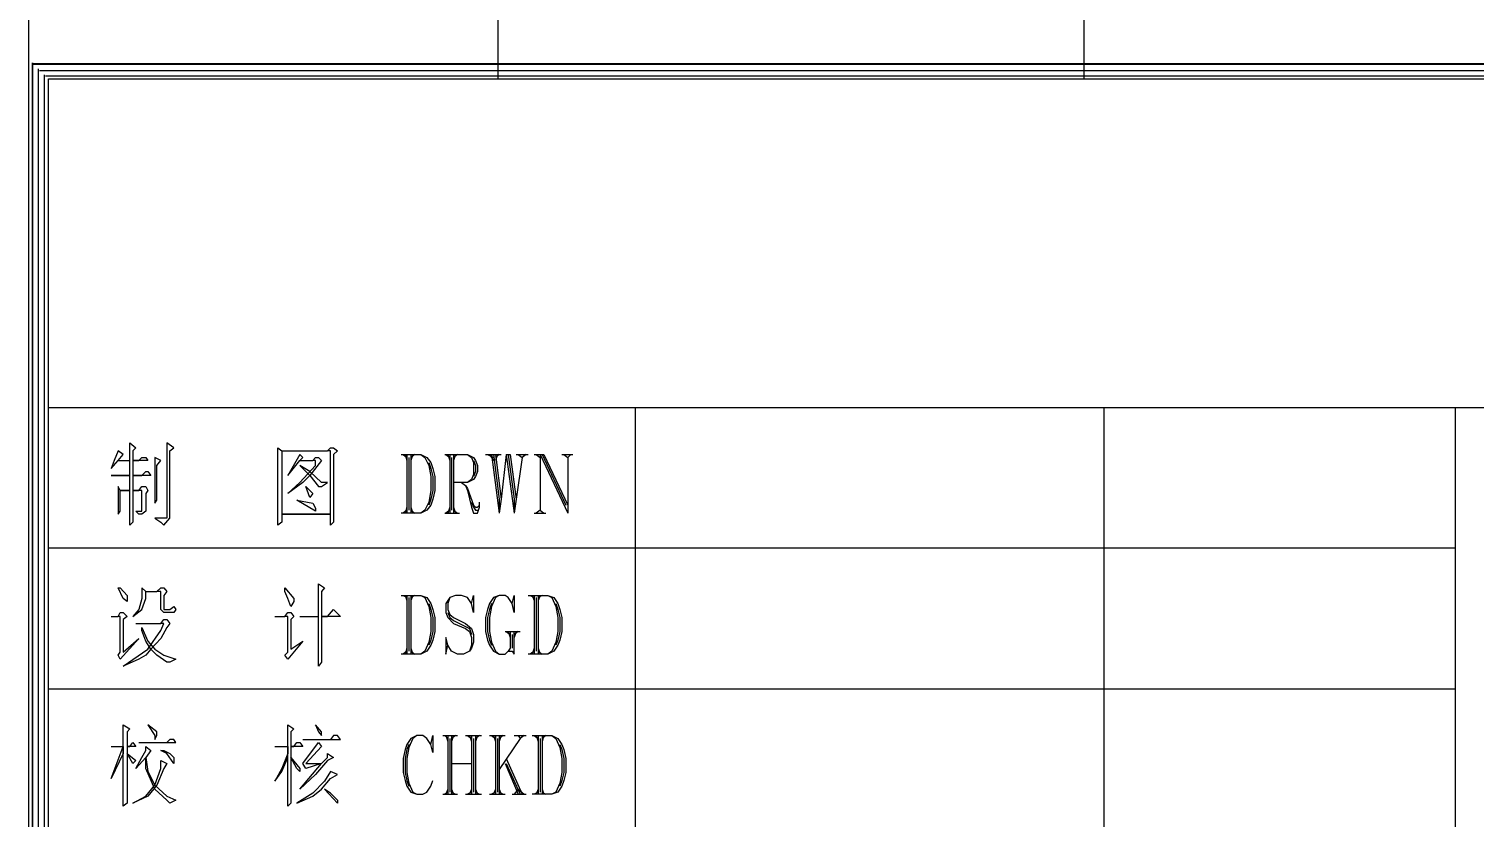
# Model space of a CAD drawing. Extents: x 0 to 594, y 0 to 841.
# Drawn here: x 403.1 to 464.8, y 29.5 to 63.2 of the extents above; entities that cross this region are included whole.
import ezdxf

# ---------------------------------------------------------------- set-up
doc = ezdxf.new("R2010")
doc.units = 0
doc.header["$LTSCALE"] = 3
doc.header["$MEASUREMENT"] = 0
doc.layers.add('2', color=253, linetype='CONTINUOUS')
doc.layers.add('BORDER', color=7, linetype='CONTINUOUS')

msp = doc.modelspace()

# ---------------------------------------------------------------- linework, layer by layer
at = {"layer": '2', "color": 122}
for p, q in [((403.108, 11.008), (403.108, 409.855)), ((423.108, 409.855), (423.108, 61.016)), ((448.108, 61.016), (448.108, 409.855))]:
    msp.add_line(p, q, dxfattribs=at)
at = {"layer": 'BORDER', "color": 122}
for p, q in [((403.256, 11.008), (403.256, 61.711)), ((403.256, 61.711), (403.256, 11.008)), ((403.256, 61.693), (582.992, 61.693)), ((582.992, 61.651), (403.256, 61.651)), ((403.51, 10.603), (403.51, 61.457)), ((403.566, 61.397), (582.992, 61.397)), ((403.764, 61.203), (403.764, 10.857)), ((582.992, 61.143), (403.82, 61.143)), ((403.933, 61.034), (403.933, 11.026)), ((582.992, 61.016), (403.947, 61.016)), ((582.992, 47), (403.947, 47)), ((428.972, 11.008), (428.972, 47)), ((448.958, 47), (448.958, 11.008)), ((463.948, 11.008), (463.948, 47)), ((406.911, 45.179), (406.742, 44.756)), ((407.123, 45.01), (406.911, 45.179)), ((407.419, 45.518), (407.673, 45.306)), ((407.419, 44.756), (407.419, 45.518)), ((407.673, 45.306), (407.546, 45.179)), ((407.546, 45.179), (407.546, 44.756)), ((408.986, 45.518), (408.986, 42.3)), ((409.282, 45.306), (408.986, 45.518)), ((409.113, 45.179), (409.282, 45.306)), ((409.113, 42.3), (409.113, 45.179)), ((413.728, 42.004), (413.728, 45.306)), ((413.728, 45.306), (413.898, 45.179)), ((413.898, 45.179), (413.898, 42.131)), ((413.898, 45.179), (415.845, 45.179)), ((415.845, 45.179), (415.972, 45.306)), ((415.972, 45.179), (415.845, 45.179)), ((415.972, 45.306), (416.099, 45.306)), ((415.972, 42.469), (415.972, 45.179)), ((416.099, 45.306), (416.269, 45.179)), ((416.269, 45.179), (416.099, 45.01)), ((406.615, 44.417), (406.911, 44.756)), ((406.742, 44.756), (406.615, 44.417)), ((406.911, 44.756), (407.123, 45.01)), ((406.911, 44.756), (407.419, 44.756)), ((407.419, 44.121), (407.419, 44.756)), ((407.546, 44.756), (407.546, 44.121)), ((408.181, 44.756), (407.546, 44.756)), ((407.546, 44.756), (407.8, 44.756)), ((407.8, 44.756), (407.927, 44.883)), ((407.927, 44.883), (408.097, 44.883)), ((408.097, 44.883), (408.181, 44.756)), ((408.478, 44.883), (408.478, 42.935)), ((408.732, 44.756), (408.478, 44.883)), ((408.562, 44.544), (408.732, 44.756)), ((408.562, 43.062), (408.562, 44.544)), ((414.66, 45.01), (414.152, 44.121)), ((414.152, 44.121), (414.66, 44.756)), ((414.787, 44.883), (414.66, 45.01)), ((414.66, 44.756), (414.787, 44.883)), ((414.66, 44.756), (415.21, 44.756)), ((414.66, 43.824), (415.337, 44.544)), ((414.66, 44.544), (415.083, 44.121)), ((415.083, 44.29), (414.66, 44.544)), ((415.591, 44.756), (415.083, 44.121)), ((415.21, 44.756), (415.337, 44.883)), ((415.337, 44.756), (415.21, 44.756)), ((415.337, 44.883), (415.464, 44.883)), ((415.337, 44.544), (415.337, 44.756)), ((415.464, 44.883), (415.591, 44.756)), ((416.099, 45.01), (416.099, 42.131)), ((418.979, 45.01), (419.826, 45.01)), ((419.064, 45.01), (419.233, 44.883)), ((419.148, 45.01), (419.233, 44.756)), ((419.233, 45.01), (419.233, 42.512)), ((419.318, 44.883), (419.318, 42.639)), ((419.402, 45.01), (419.402, 42.512)), ((419.572, 45.01), (419.402, 44.883)), ((419.487, 45.01), (419.402, 44.756)), ((419.826, 45.01), (419.995, 44.883)), ((419.826, 45.01), (420.08, 44.883)), ((419.995, 44.883), (420.164, 44.544)), ((420.08, 44.883), (420.249, 44.671)), ((420.164, 44.671), (420.249, 44.417)), ((420.164, 44.544), (420.249, 44.078)), ((420.249, 44.671), (420.334, 44.417)), ((420.249, 44.417), (420.334, 44.078)), ((420.334, 44.417), (420.419, 44.078)), ((420.842, 45.01), (421.816, 45.01)), ((420.884, 45.01), (421.054, 44.883)), ((420.969, 45.01), (421.054, 44.756)), ((421.054, 45.01), (421.054, 42.512)), ((421.138, 44.883), (421.138, 42.639)), ((421.223, 45.01), (421.223, 42.512)), ((421.392, 45.01), (421.223, 44.883)), ((421.308, 45.01), (421.223, 44.756)), ((421.816, 45.01), (421.985, 44.883)), ((421.816, 45.01), (422.07, 44.883)), ((421.985, 44.883), (422.07, 44.671)), ((422.07, 44.883), (422.155, 44.756)), ((422.07, 44.756), (422.155, 44.544)), ((422.07, 44.671), (422.07, 44.163)), ((422.155, 44.756), (422.239, 44.544)), ((422.155, 44.544), (422.155, 44.29)), ((422.239, 44.544), (422.239, 44.29)), ((422.578, 45.01), (423.256, 45.01)), ((422.663, 45.01), (422.917, 44.883)), ((422.747, 45.01), (422.917, 44.756)), ((422.832, 45.01), (423.171, 42.512)), ((422.917, 45.01), (423.171, 43.105)), ((423.001, 45.01), (423.256, 43.105)), ((423.171, 45.01), (423.001, 44.883)), ((423.086, 45.01), (423.001, 44.756)), ((423.467, 45.01), (423.256, 43.105)), ((423.467, 45.01), (423.806, 42.512)), ((423.467, 45.01), (423.637, 45.01)), ((423.552, 45.01), (423.806, 43.105)), ((423.637, 45.01), (423.891, 43.105)), ((423.891, 45.01), (424.399, 45.01)), ((424.145, 44.883), (423.891, 43.105)), ((423.975, 45.01), (424.145, 44.883)), ((424.314, 45.01), (424.145, 44.883)), ((424.653, 45.01), (425.076, 45.01)), ((424.738, 45.01), (424.907, 44.883)), ((424.907, 45.01), (426.093, 42.512)), ((424.907, 45.01), (424.907, 42.639)), ((424.992, 45.01), (426.008, 42.851)), ((425.076, 45.01), (426.093, 42.851)), ((425.839, 45.01), (426.304, 45.01)), ((425.923, 45.01), (426.093, 44.883)), ((426.22, 45.01), (426.093, 44.883)), ((426.093, 44.883), (426.093, 42.512)), ((406.615, 44.121), (407.419, 44.121)), ((407.419, 44.121), (406.615, 44.121)), ((407.419, 43.486), (407.419, 44.121)), ((407.546, 44.121), (407.546, 43.486)), ((408.308, 44.121), (407.546, 44.121)), ((407.546, 44.121), (407.927, 44.121)), ((407.927, 44.121), (408.097, 44.29)), ((408.097, 44.29), (408.181, 44.29)), ((408.181, 44.29), (408.308, 44.121)), ((414.152, 43.359), (414.66, 43.824)), ((414.787, 43.824), (414.152, 43.359)), ((415.083, 44.121), (414.787, 43.824)), ((415.591, 43.824), (415.083, 44.29)), ((415.083, 44.121), (415.464, 43.655)), ((415.845, 43.824), (415.591, 43.824)), ((415.591, 43.655), (415.845, 43.824)), ((420.249, 44.078), (420.249, 43.486)), ((420.334, 44.078), (420.334, 43.486)), ((420.419, 44.078), (420.419, 43.486)), ((421.816, 43.824), (421.223, 43.824)), ((421.562, 43.824), (421.731, 43.697)), ((421.985, 43.951), (421.816, 43.824)), ((422.07, 43.951), (421.816, 43.824)), ((422.07, 44.163), (421.985, 43.951)), ((422.155, 44.29), (422.07, 44.078)), ((422.155, 44.078), (422.07, 43.951)), ((422.239, 44.29), (422.155, 44.078)), ((406.911, 43.655), (406.911, 42.469)), ((406.996, 43.486), (406.911, 43.655)), ((406.996, 43.486), (407.419, 43.486)), ((406.996, 42.596), (406.996, 43.486)), ((407.419, 43.486), (406.996, 43.486)), ((407.419, 42.004), (407.419, 43.486)), ((407.546, 43.486), (407.546, 42.131)), ((407.927, 43.486), (407.546, 43.486)), ((407.546, 43.486), (407.8, 43.486)), ((407.8, 43.486), (407.927, 43.655)), ((407.927, 43.655), (408.097, 43.655)), ((407.927, 42.596), (407.927, 43.486)), ((408.097, 43.655), (408.181, 43.486)), ((408.181, 43.486), (408.097, 43.359)), ((408.097, 43.359), (408.097, 42.596)), ((415.083, 43.189), (414.914, 43.655)), ((414.914, 43.655), (415.21, 43.359)), ((415.21, 43.359), (415.083, 43.189)), ((415.464, 43.655), (415.591, 43.655)), ((420.249, 43.486), (420.164, 42.978)), ((420.334, 43.486), (420.249, 43.105)), ((420.419, 43.486), (420.334, 43.105)), ((421.731, 43.697), (421.816, 43.57)), ((421.731, 43.697), (421.816, 43.486)), ((421.816, 43.57), (422.07, 42.851)), ((421.816, 43.486), (421.985, 42.766)), ((406.911, 42.469), (406.996, 42.596)), ((407.673, 42.596), (407.927, 42.596)), ((407.8, 42.469), (407.673, 42.596)), ((408.097, 42.596), (407.927, 42.469)), ((408.478, 42.935), (408.562, 43.062)), ((415.337, 42.596), (414.533, 43.062)), ((414.533, 43.062), (415.21, 42.935)), ((415.21, 42.935), (415.337, 42.723)), ((415.337, 42.723), (415.337, 42.596)), ((419.233, 42.639), (419.064, 42.512)), ((419.233, 42.766), (419.148, 42.512)), ((419.402, 42.766), (419.487, 42.512)), ((419.402, 42.639), (419.572, 42.512)), ((419.995, 42.639), (419.826, 42.512)), ((420.08, 42.639), (419.826, 42.512)), ((420.164, 42.978), (419.995, 42.639)), ((420.249, 42.851), (420.08, 42.639)), ((420.249, 43.105), (420.164, 42.851)), ((420.334, 43.105), (420.249, 42.851)), ((421.054, 42.639), (420.884, 42.512)), ((421.054, 42.766), (420.969, 42.512)), ((421.223, 42.766), (421.308, 42.512)), ((421.223, 42.639), (421.392, 42.512)), ((421.985, 42.978), (422.07, 42.766)), ((421.985, 42.766), (422.07, 42.512)), ((422.07, 42.851), (422.155, 42.766)), ((422.07, 42.766), (422.155, 42.639)), ((422.155, 42.766), (422.239, 42.766)), ((422.155, 42.639), (422.239, 42.639)), ((422.239, 42.766), (422.324, 42.851)), ((422.239, 42.512), (422.324, 42.766)), ((422.324, 42.766), (422.324, 42.978)), ((423.256, 43.105), (423.171, 42.512)), ((423.171, 43.105), (423.171, 42.512)), ((423.891, 43.105), (423.806, 42.512)), ((423.806, 43.105), (423.806, 42.512)), ((424.907, 42.639), (424.738, 42.512)), ((424.907, 42.639), (425.076, 42.512)), ((407.546, 42.131), (407.419, 42.004)), ((407.927, 42.469), (407.8, 42.469)), ((408.478, 42.3), (408.732, 42.131)), ((408.986, 42.3), (408.478, 42.3)), ((408.732, 42.131), (408.859, 42.004)), ((408.859, 42.004), (409.113, 42.3)), ((413.898, 42.131), (413.728, 42.004)), ((413.898, 42.469), (415.972, 42.469)), ((415.972, 42.469), (413.898, 42.469)), ((415.972, 42.004), (415.972, 42.469)), ((416.099, 42.131), (415.972, 42.004)), ((419.826, 42.512), (418.979, 42.512)), ((420.842, 42.512), (421.477, 42.512)), ((422.07, 42.512), (422.239, 42.512)), ((424.653, 42.512), (425.161, 42.512)), ((403.947, 41.03), (463.948, 41.03)), ((415.464, 39.505), (415.718, 39.336)), ((415.464, 38.108), (415.464, 39.505)), ((407.123, 38.87), (406.911, 39.336)), ((406.911, 39.336), (406.996, 39.336)), ((406.996, 39.336), (407.292, 38.997)), ((407.292, 38.743), (407.123, 38.87)), ((407.292, 38.997), (407.292, 38.743)), ((407.927, 38.87), (407.8, 38.404)), ((407.927, 39.336), (407.927, 38.87)), ((408.097, 39.167), (407.927, 39.336)), ((407.927, 38.404), (408.097, 38.87)), ((408.097, 39.167), (408.562, 39.167)), ((408.097, 38.87), (408.097, 39.167)), ((408.562, 39.167), (408.732, 39.336)), ((408.732, 39.167), (408.562, 39.167)), ((408.732, 39.336), (408.859, 39.336)), ((408.732, 38.404), (408.732, 39.167)), ((408.859, 39.336), (408.986, 39.167)), ((408.986, 39.167), (408.859, 38.997)), ((408.859, 38.997), (408.859, 38.404)), ((414.025, 39.167), (414.025, 39.336)), ((414.025, 39.336), (414.406, 38.87)), ((414.152, 38.87), (414.025, 39.167)), ((414.279, 38.531), (414.152, 38.87)), ((414.406, 38.87), (414.406, 38.743)), ((415.718, 39.336), (415.591, 39.167)), ((415.591, 39.167), (415.591, 38.108)), ((418.979, 38.997), (419.826, 38.997)), ((419.064, 38.997), (419.233, 38.913)), ((419.148, 38.997), (419.233, 38.786)), ((419.233, 38.997), (419.233, 36.499)), ((419.318, 38.913), (419.318, 36.626)), ((419.572, 38.997), (419.402, 38.913)), ((419.487, 38.997), (419.402, 38.786)), ((419.402, 38.997), (419.402, 36.499)), ((419.826, 38.997), (419.995, 38.913)), ((419.826, 38.997), (420.08, 38.913)), ((419.995, 38.913), (420.164, 38.531)), ((420.08, 38.913), (420.249, 38.658)), ((421.054, 38.913), (420.884, 38.658)), ((421.054, 38.913), (420.969, 38.658)), ((421.308, 38.997), (421.054, 38.913)), ((421.562, 38.997), (421.308, 38.997)), ((421.816, 38.913), (421.562, 38.997)), ((421.985, 38.658), (421.816, 38.913)), ((421.985, 38.658), (422.07, 38.997)), ((422.07, 38.997), (422.07, 38.277)), ((422.917, 38.913), (422.747, 38.658)), ((423.001, 38.913), (422.832, 38.531)), ((423.171, 38.997), (422.917, 38.913)), ((423.171, 38.997), (423.001, 38.913)), ((423.425, 38.997), (423.171, 38.997)), ((423.552, 38.913), (423.425, 38.997)), ((423.721, 38.658), (423.552, 38.913)), ((423.721, 38.658), (423.806, 38.997)), ((423.806, 38.997), (423.806, 38.277)), ((424.399, 38.997), (425.246, 38.997)), ((424.484, 38.997), (424.653, 38.913)), ((424.568, 38.997), (424.653, 38.786)), ((424.653, 38.997), (424.653, 36.499)), ((424.738, 38.913), (424.738, 36.626)), ((424.992, 38.997), (424.822, 38.913)), ((424.907, 38.997), (424.822, 38.786)), ((424.822, 38.997), (424.822, 36.499)), ((425.246, 38.997), (425.415, 38.913)), ((425.246, 38.997), (425.5, 38.913)), ((425.415, 38.913), (425.584, 38.531)), ((425.5, 38.913), (425.669, 38.658)), ((406.911, 38.108), (406.996, 38.277)), ((406.996, 38.277), (407.123, 38.277)), ((407.123, 38.277), (407.292, 38.108)), ((407.546, 38.108), (407.927, 38.404)), ((407.8, 38.404), (407.546, 38.108)), ((408.859, 38.277), (408.732, 38.404)), ((408.859, 38.404), (409.113, 38.404)), ((409.282, 38.277), (408.859, 38.277)), ((409.113, 38.404), (409.282, 38.531)), ((409.282, 38.531), (409.367, 38.404)), ((409.367, 38.404), (409.282, 38.277)), ((414.025, 38.108), (414.152, 38.277)), ((414.152, 38.277), (414.279, 38.277)), ((414.406, 38.743), (414.279, 38.531)), ((414.279, 38.277), (414.406, 38.108)), ((415.845, 38.108), (416.099, 38.404)), ((416.099, 38.404), (416.396, 38.108)), ((420.164, 38.658), (420.249, 38.404)), ((420.164, 38.531), (420.249, 38.066)), ((420.249, 38.658), (420.334, 38.404)), ((420.249, 38.404), (420.334, 38.066)), ((420.334, 38.404), (420.419, 38.066)), ((420.884, 38.658), (420.884, 38.277)), ((420.884, 38.277), (420.969, 38.066)), ((420.969, 38.658), (420.969, 38.404)), ((420.969, 38.404), (421.054, 38.193)), ((420.969, 38.277), (421.054, 38.066)), ((422.07, 38.277), (421.985, 38.658)), ((422.663, 38.404), (422.578, 38.066)), ((422.747, 38.658), (422.663, 38.404)), ((422.747, 38.404), (422.663, 38.066)), ((422.832, 38.658), (422.747, 38.404)), ((422.832, 38.531), (422.747, 38.066)), ((423.806, 38.277), (423.721, 38.658)), ((425.584, 38.658), (425.669, 38.404)), ((425.584, 38.531), (425.669, 38.066)), ((425.669, 38.658), (425.754, 38.404)), ((425.669, 38.404), (425.754, 38.066)), ((425.754, 38.404), (425.839, 38.066)), ((406.615, 38.108), (406.911, 38.108)), ((406.996, 38.108), (406.911, 38.108)), ((406.996, 36.584), (406.996, 38.108)), ((407.292, 38.108), (407.123, 37.981)), ((407.123, 37.981), (407.123, 36.584)), ((407.673, 37.812), (408.732, 37.812)), ((407.927, 37.515), (407.927, 37.642)), ((407.927, 37.642), (408.181, 37.049)), ((408.732, 37.812), (408.859, 37.981)), ((408.859, 37.812), (408.732, 37.812)), ((408.732, 37.515), (408.859, 37.812)), ((408.986, 37.642), (408.732, 37.176)), ((408.859, 37.981), (408.986, 37.981)), ((408.986, 37.981), (409.113, 37.812)), ((409.113, 37.812), (408.986, 37.642)), ((413.601, 38.108), (414.025, 38.108)), ((414.152, 38.108), (414.025, 38.108)), ((414.152, 36.584), (414.152, 38.108)), ((414.406, 38.108), (414.279, 37.981)), ((414.279, 37.981), (414.279, 36.711)), ((414.66, 38.108), (415.464, 38.108)), ((415.464, 35.991), (415.464, 38.108)), ((415.591, 38.108), (415.591, 36.16)), ((416.396, 38.108), (415.591, 38.108)), ((415.591, 38.108), (415.845, 38.108)), ((420.249, 38.066), (420.249, 37.473)), ((420.334, 38.066), (420.334, 37.473)), ((420.419, 38.066), (420.419, 37.473)), ((420.969, 38.066), (421.223, 37.812)), ((421.054, 38.193), (421.223, 38.066)), ((421.054, 38.066), (421.223, 37.939)), ((421.223, 38.066), (421.731, 37.812)), ((421.223, 37.939), (421.731, 37.685)), ((421.223, 37.812), (421.731, 37.6)), ((421.731, 37.812), (421.985, 37.6)), ((421.731, 37.685), (421.901, 37.6)), ((422.578, 38.066), (422.578, 37.473)), ((422.663, 38.066), (422.663, 37.473)), ((422.747, 38.066), (422.747, 37.473)), ((425.669, 38.066), (425.669, 37.473)), ((425.754, 38.066), (425.754, 37.473)), ((425.839, 38.066), (425.839, 37.473)), ((407.8, 37.176), (406.996, 36.287)), ((407.123, 36.584), (407.8, 37.176)), ((408.097, 37.049), (407.927, 37.515)), ((408.308, 36.711), (408.097, 37.049)), ((408.181, 36.711), (408.732, 37.515)), ((408.181, 37.049), (408.478, 36.711)), ((408.732, 37.176), (408.308, 36.711)), ((414.787, 37.049), (414.152, 36.287)), ((414.279, 36.711), (414.787, 37.049)), ((420.164, 37.007), (419.995, 36.626)), ((420.249, 37.473), (420.164, 37.007)), ((420.249, 37.092), (420.164, 36.88)), ((420.334, 37.473), (420.249, 37.092)), ((420.334, 37.092), (420.249, 36.88)), ((420.419, 37.473), (420.334, 37.092)), ((420.884, 37.219), (420.884, 36.499)), ((420.969, 36.88), (420.884, 37.219)), ((421.731, 37.6), (421.901, 37.473)), ((421.901, 37.6), (421.985, 37.346)), ((421.901, 37.473), (421.985, 37.219)), ((421.985, 37.6), (422.07, 37.346)), ((421.985, 37.219), (421.985, 36.88)), ((422.07, 37.007), (421.985, 36.753)), ((422.07, 37.346), (422.07, 37.007)), ((422.578, 37.473), (422.663, 37.092)), ((422.663, 37.473), (422.747, 37.092)), ((422.663, 37.092), (422.747, 36.88)), ((422.747, 37.473), (422.832, 37.007)), ((422.747, 37.092), (422.832, 36.88)), ((422.832, 37.007), (423.001, 36.626)), ((423.425, 37.473), (424.06, 37.473)), ((423.467, 37.473), (423.637, 37.346)), ((423.552, 37.473), (423.637, 37.219)), ((423.637, 37.473), (423.637, 36.753)), ((423.721, 37.346), (423.721, 36.753)), ((423.975, 37.473), (423.806, 37.346)), ((423.891, 37.473), (423.806, 37.219)), ((423.806, 36.499), (423.806, 37.473)), ((425.584, 37.007), (425.415, 36.626)), ((425.669, 37.473), (425.584, 37.007)), ((425.669, 37.092), (425.584, 36.88)), ((425.754, 37.473), (425.669, 37.092)), ((425.754, 37.092), (425.669, 36.88)), ((425.839, 37.473), (425.754, 37.092)), ((406.911, 36.457), (406.996, 36.584)), ((406.996, 36.287), (406.911, 36.457)), ((407.123, 35.991), (408.181, 36.711)), ((408.097, 36.457), (407.8, 36.287)), ((408.308, 36.711), (408.097, 36.457)), ((408.562, 36.457), (408.308, 36.711)), ((408.478, 36.711), (408.859, 36.457)), ((408.986, 36.16), (408.562, 36.457)), ((408.859, 36.457), (409.367, 36.287)), ((414.025, 36.457), (414.152, 36.584)), ((414.152, 36.287), (414.025, 36.457)), ((419.826, 36.499), (418.979, 36.499)), ((419.233, 36.626), (419.064, 36.499)), ((419.233, 36.753), (419.148, 36.499)), ((419.402, 36.753), (419.487, 36.499)), ((419.402, 36.626), (419.572, 36.499)), ((419.995, 36.626), (419.826, 36.499)), ((420.08, 36.626), (419.826, 36.499)), ((420.249, 36.88), (420.08, 36.626)), ((420.884, 36.499), (420.969, 36.88)), ((421.138, 36.626), (420.969, 36.88)), ((421.392, 36.499), (421.138, 36.626)), ((421.646, 36.499), (421.392, 36.499)), ((421.901, 36.626), (421.646, 36.499)), ((421.985, 36.88), (421.901, 36.626)), ((421.985, 36.753), (421.901, 36.626)), ((422.747, 36.88), (422.917, 36.626)), ((422.917, 36.626), (423.171, 36.499)), ((423.001, 36.626), (423.171, 36.499)), ((423.171, 36.499), (423.425, 36.499)), ((423.425, 36.499), (423.552, 36.626)), ((423.637, 36.753), (423.552, 36.626)), ((423.552, 36.626), (423.721, 36.626)), ((423.721, 36.626), (423.806, 36.499)), ((425.246, 36.499), (424.399, 36.499)), ((424.653, 36.626), (424.484, 36.499)), ((424.653, 36.753), (424.568, 36.499)), ((424.822, 36.753), (424.907, 36.499)), ((424.822, 36.626), (424.992, 36.499)), ((425.415, 36.626), (425.246, 36.499)), ((425.5, 36.626), (425.246, 36.499)), ((425.669, 36.88), (425.5, 36.626)), ((407.8, 36.287), (407.123, 35.991)), ((409.113, 36.16), (408.986, 36.16)), ((409.367, 36.287), (409.113, 36.16)), ((415.591, 36.16), (415.464, 35.991)), ((403.947, 35.017), (463.948, 35.017)), ((407.123, 33.493), (407.419, 33.323)), ((407.123, 32.561), (407.123, 33.493)), ((407.419, 33.323), (407.292, 33.196)), ((408.181, 33.493), (408.478, 33.027)), ((408.562, 33.196), (408.181, 33.493)), ((414.152, 32.095), (414.152, 33.493)), ((414.152, 33.493), (414.406, 33.323)), ((414.406, 33.323), (414.279, 33.196)), ((415.591, 33.196), (415.337, 33.493)), ((415.337, 33.493), (415.464, 33.196)), ((407.292, 33.196), (407.292, 32.561)), ((407.419, 32.561), (407.546, 32.73)), ((407.546, 32.73), (407.673, 32.561)), ((407.8, 32.73), (409.367, 32.73)), ((408.478, 33.027), (408.478, 32.857)), ((408.478, 32.857), (408.562, 33.027)), ((408.562, 33.027), (408.562, 33.196)), ((409.113, 32.857), (408.986, 32.73)), ((409.282, 32.857), (409.113, 32.857)), ((409.367, 32.73), (409.282, 32.857)), ((414.279, 33.196), (414.279, 32.561)), ((414.406, 32.561), (414.533, 32.73)), ((414.533, 32.73), (414.66, 32.73)), ((414.66, 32.73), (414.787, 32.561)), ((414.787, 32.857), (416.396, 32.857)), ((414.787, 31.841), (415.464, 32.73)), ((415.464, 33.196), (415.591, 33.027)), ((415.464, 32.73), (415.591, 32.561)), ((415.591, 33.027), (415.591, 33.196)), ((416.099, 33.027), (415.972, 32.857)), ((416.269, 33.027), (416.099, 33.027)), ((416.396, 32.857), (416.269, 33.027)), ((419.402, 32.9), (419.233, 32.646)), ((419.487, 32.9), (419.318, 32.519)), ((419.656, 33.027), (419.402, 32.9)), ((419.656, 33.027), (419.487, 32.9)), ((419.91, 33.027), (419.656, 33.027)), ((420.08, 32.9), (419.91, 33.027)), ((420.249, 32.646), (420.08, 32.9)), ((420.249, 32.646), (420.334, 33.027)), ((420.334, 33.027), (420.334, 32.307)), ((420.757, 33.027), (421.392, 33.027)), ((420.842, 33.027), (420.969, 32.9)), ((420.884, 33.027), (420.969, 32.773)), ((420.969, 33.027), (420.969, 30.529)), ((421.054, 32.9), (421.054, 30.613)), ((421.138, 33.027), (421.138, 30.529)), ((421.308, 33.027), (421.138, 32.9)), ((421.223, 33.027), (421.138, 32.773)), ((421.731, 33.027), (422.409, 33.027)), ((421.816, 33.027), (421.985, 32.9)), ((421.901, 33.027), (421.985, 32.773)), ((421.985, 33.027), (421.985, 30.529)), ((422.07, 32.9), (422.07, 30.613)), ((422.324, 33.027), (422.155, 32.9)), ((422.155, 33.027), (422.155, 30.529)), ((422.239, 33.027), (422.155, 32.773)), ((422.747, 33.027), (423.425, 33.027)), ((422.832, 33.027), (423.001, 32.9)), ((422.917, 33.027), (423.001, 32.773)), ((423.001, 33.027), (423.001, 30.529)), ((423.086, 32.9), (423.086, 30.613)), ((423.171, 33.027), (423.171, 30.529)), ((423.34, 33.027), (423.171, 32.9)), ((423.256, 33.027), (423.171, 32.773)), ((424.06, 32.9), (423.171, 31.587)), ((423.806, 33.027), (424.314, 33.027)), ((423.975, 33.027), (424.06, 32.9)), ((424.229, 33.027), (424.06, 32.9)), ((424.568, 33.027), (425.415, 33.027)), ((424.653, 33.027), (424.822, 32.9)), ((424.738, 33.027), (424.822, 32.773)), ((424.822, 33.027), (424.822, 30.529)), ((424.907, 32.9), (424.907, 30.613)), ((424.992, 33.027), (424.992, 30.529)), ((425.161, 33.027), (424.992, 32.9)), ((425.076, 33.027), (424.992, 32.773)), ((425.415, 33.027), (425.584, 32.9)), ((425.415, 33.027), (425.669, 32.9)), ((425.584, 32.9), (425.754, 32.519)), ((425.669, 32.9), (425.839, 32.646)), ((406.615, 31.206), (407.123, 32.561)), ((406.615, 32.561), (407.123, 32.561)), ((407.123, 32.265), (406.615, 31.206)), ((407.123, 32.561), (407.123, 32.265)), ((407.123, 30.02), (407.123, 32.561)), ((407.292, 32.561), (407.292, 32.265)), ((407.673, 32.561), (407.292, 32.561)), ((407.292, 32.561), (407.419, 32.561)), ((407.292, 32.265), (407.292, 30.147)), ((407.546, 31.841), (407.292, 32.265)), ((407.292, 32.265), (407.673, 31.968)), ((407.673, 31.629), (407.927, 32.095)), ((408.097, 32.095), (407.673, 31.629)), ((407.927, 32.095), (408.097, 32.392)), ((408.097, 32.392), (408.097, 32.561)), ((408.097, 32.561), (408.308, 32.392)), ((408.308, 32.392), (408.097, 32.095)), ((408.097, 31.629), (408.097, 32.095)), ((408.097, 32.095), (408.181, 31.502)), ((408.986, 32.265), (408.732, 32.392)), ((408.732, 32.392), (408.859, 32.392)), ((408.859, 32.392), (409.113, 32.265)), ((409.282, 31.841), (408.986, 32.265)), ((409.113, 32.265), (409.282, 32.095)), ((409.282, 32.095), (409.282, 31.841)), ((413.601, 32.561), (414.152, 32.561)), ((414.152, 32.265), (413.898, 31.629)), ((413.898, 31.502), (414.152, 32.095)), ((414.152, 30.02), (414.152, 32.561)), ((414.152, 32.561), (414.152, 32.265)), ((414.279, 32.561), (414.406, 32.561)), ((414.787, 32.561), (414.279, 32.561)), ((414.279, 32.561), (414.279, 32.095)), ((414.279, 32.095), (414.66, 31.629)), ((414.533, 31.629), (414.279, 32.095)), ((414.279, 32.095), (414.279, 30.147)), ((415.591, 32.561), (414.914, 31.841)), ((415.591, 31.841), (415.845, 32.095)), ((415.845, 32.265), (416.099, 32.095)), ((415.845, 32.095), (415.845, 32.265)), ((416.099, 32.095), (415.845, 31.968)), ((419.148, 32.434), (419.064, 32.053)), ((419.233, 32.646), (419.148, 32.434)), ((419.233, 32.434), (419.148, 32.053)), ((419.318, 32.646), (419.233, 32.434)), ((419.318, 32.519), (419.233, 32.053)), ((420.334, 32.307), (420.249, 32.646)), ((425.754, 32.646), (425.839, 32.434)), ((425.754, 32.519), (425.839, 32.053)), ((425.839, 32.646), (425.923, 32.434)), ((425.839, 32.434), (425.923, 32.053)), ((425.923, 32.434), (426.008, 32.053)), ((407.673, 31.968), (407.546, 31.841)), ((408.478, 30.74), (408.097, 31.629)), ((408.181, 31.502), (408.478, 30.91)), ((408.478, 30.91), (408.732, 31.629)), ((408.859, 31.629), (408.562, 30.91)), ((408.732, 31.968), (408.986, 31.841)), ((408.732, 31.629), (408.732, 31.968)), ((408.986, 31.841), (408.859, 31.629)), ((413.898, 31.629), (413.601, 31.079)), ((413.601, 31.079), (413.898, 31.502)), ((414.66, 31.502), (414.533, 31.629)), ((414.66, 30.74), (415.591, 31.841)), ((414.66, 31.629), (414.66, 31.502)), ((414.914, 31.629), (414.787, 31.841)), ((414.914, 31.841), (415.591, 31.841)), ((415.591, 31.841), (414.914, 31.629)), ((415.845, 31.968), (415.337, 31.375)), ((415.972, 31.502), (415.718, 31.079)), ((416.269, 31.375), (415.972, 31.502)), ((419.064, 32.053), (419.064, 31.46)), ((419.064, 31.46), (419.148, 31.121)), ((419.148, 32.053), (419.148, 31.46)), ((419.148, 31.46), (419.233, 31.121)), ((419.233, 32.053), (419.233, 31.46)), ((419.233, 31.46), (419.318, 30.994)), ((421.138, 31.841), (421.985, 31.841)), ((423.425, 31.841), (423.975, 30.529)), ((423.467, 32.053), (424.145, 30.529)), ((423.467, 31.841), (424.06, 30.529)), ((425.839, 31.46), (425.754, 30.994)), ((425.839, 32.053), (425.839, 31.46)), ((425.923, 31.46), (425.839, 31.121)), ((425.923, 32.053), (425.923, 31.46)), ((426.008, 31.46), (425.923, 31.121)), ((426.008, 32.053), (426.008, 31.46)), ((408.097, 30.444), (408.478, 30.91)), ((408.562, 30.91), (408.181, 30.444)), ((408.478, 30.91), (408.986, 30.444)), ((415.337, 31.375), (414.66, 30.74)), ((415.718, 31.079), (415.21, 30.571)), ((415.591, 30.74), (415.972, 31.206)), ((415.972, 31.206), (416.269, 31.375)), ((419.148, 31.121), (419.233, 30.867)), ((419.233, 31.121), (419.318, 30.867)), ((419.233, 30.867), (419.402, 30.613)), ((419.318, 30.994), (419.487, 30.613)), ((420.08, 30.613), (420.249, 30.867)), ((420.249, 30.867), (420.334, 31.121)), ((425.754, 30.994), (425.584, 30.613)), ((425.839, 30.867), (425.669, 30.613)), ((425.839, 31.121), (425.754, 30.867)), ((425.923, 31.121), (425.839, 30.867)), ((407.546, 30.147), (408.097, 30.444)), ((408.181, 30.444), (407.546, 30.147)), ((408.986, 30.274), (408.478, 30.74)), ((408.986, 30.444), (409.367, 30.274)), ((409.113, 30.147), (408.986, 30.274)), ((409.367, 30.274), (409.113, 30.147)), ((415.21, 30.571), (414.533, 30.147)), ((414.533, 30.147), (415.21, 30.444)), ((415.21, 30.444), (415.591, 30.74)), ((416.269, 30.147), (415.718, 30.74)), ((415.972, 30.571), (415.718, 30.74)), ((415.972, 30.571), (416.269, 30.274)), ((416.269, 30.274), (416.269, 30.147)), ((419.402, 30.613), (419.656, 30.529)), ((419.487, 30.613), (419.656, 30.529)), ((419.656, 30.529), (419.91, 30.529)), ((419.91, 30.529), (420.08, 30.613)), ((420.757, 30.529), (421.392, 30.529)), ((420.969, 30.613), (420.842, 30.529)), ((420.969, 30.74), (420.884, 30.529)), ((421.138, 30.74), (421.223, 30.529)), ((421.138, 30.613), (421.308, 30.529)), ((421.731, 30.529), (422.409, 30.529)), ((421.985, 30.613), (421.816, 30.529)), ((421.985, 30.74), (421.901, 30.529)), ((422.155, 30.74), (422.239, 30.529)), ((422.155, 30.613), (422.324, 30.529)), ((422.747, 30.529), (423.425, 30.529)), ((423.001, 30.613), (422.832, 30.529)), ((423.001, 30.74), (422.917, 30.529)), ((423.171, 30.74), (423.256, 30.529)), ((423.171, 30.613), (423.34, 30.529)), ((423.721, 30.529), (424.314, 30.529)), ((423.975, 30.74), (423.806, 30.529)), ((423.975, 30.74), (424.229, 30.529)), ((425.415, 30.529), (424.568, 30.529)), ((424.822, 30.613), (424.653, 30.529)), ((424.822, 30.74), (424.738, 30.529)), ((424.992, 30.74), (425.076, 30.529)), ((424.992, 30.613), (425.161, 30.529)), ((425.584, 30.613), (425.415, 30.529)), ((425.669, 30.613), (425.415, 30.529)), ((407.292, 30.147), (407.123, 30.02)), ((414.279, 30.147), (414.152, 30.02))]:
    msp.add_line(p, q, dxfattribs=at)

doc.saveas('drawing.dxf')
